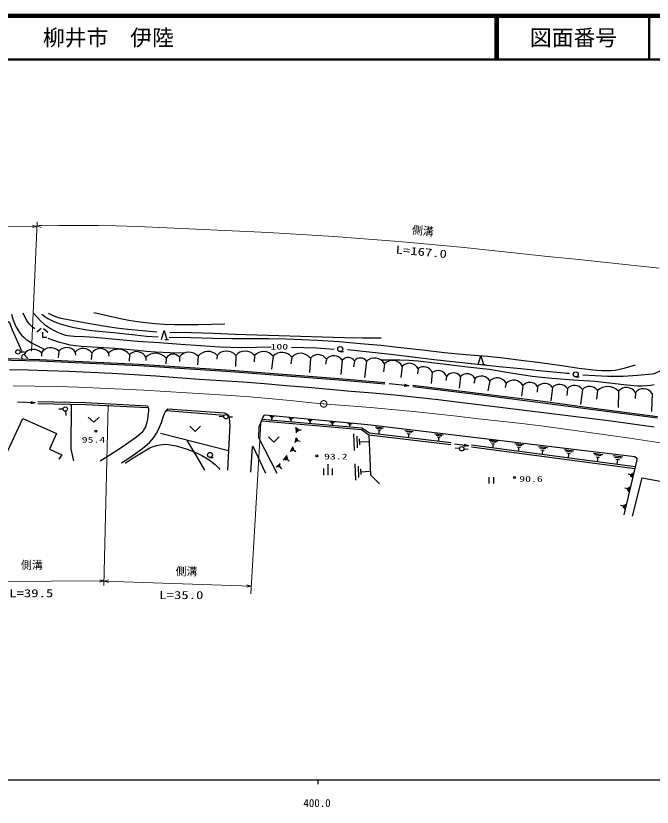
# Model space of a CAD drawing. Units: millimetres, scale not verified. Extents: x 40000 to 680000, y 20000 to 380000.
# Drawn here: x 398810 to 544652, y 198715 to 380000 of the extents above; entities that cross this region are included whole.
import ezdxf
from ezdxf.enums import TextEntityAlignment as Align

# ---------------------------------------------------------------- set-up
doc = ezdxf.new("R2010")
doc.units = ezdxf.units.MM
doc.header["$LTSCALE"] = 1000
doc.linetypes.add('CHAIN', pattern=[18.5, 12, -1.5, 3.5, -1.5])
for name, color, linetype, lineweight in [('M-BGD', 7, 'Continuous', 25), ('M-BMK', 2, 'CHAIN', 13), ('M-STR-HTXT', 7, 'Continuous', 13), ('M-TTL', 2, 'Continuous', 140), ('M-TTL-BAND', 7, 'Continuous', 25), ('M-TTL-LINE', 7, 'Continuous', 50)]:
    doc.layers.add(name, color=color, linetype=linetype, lineweight=lineweight)
doc.layers.add('M-TTL-TXT', color=7, linetype='Continuous')
doc.styles.add('ＭＳ ゴシック', font='')
doc.styles.get('ＭＳ ゴシック').set_extended_font_data('MS Gothic')

# ---------------------------------------------------------------- blocks, each defined once
blk = doc.blocks.new('BUHIN1')
at = {"layer": 'M-BMK'}
for radius in [746, 22.5]:
    blk.add_circle((0, 0), radius, dxfattribs=at)
blk = doc.blocks.new('BUHIN4')
at = {"layer": 'M-BGD'}
blk.add_circle((0, 0), 498, dxfattribs=at)
blk = doc.blocks.new('BUHIN15')
at = {"layer": 'M-BGD'}
blk.add_circle((0, 0), 249, dxfattribs=at)
blk = doc.blocks.new('BUHIN16')
at = {"layer": 'M-BGD'}
for p, q in [((-578, 750), (-578, -750)), ((574, -750), (574, 750))]:
    blk.add_line(p, q, dxfattribs=at)
blk = doc.blocks.new('BUHIN17')
at = {"layer": 'M-BGD'}
for p, q in [((-1000, 256), (-1000, -1244)), ((0, 1250), (0, -1250)), ((1000, 256), (1000, -1244))]:
    blk.add_line(p, q, dxfattribs=at)
blk = doc.blocks.new('BUHIN18')
at = {"layer": 'M-BGD'}
blk.add_lwpolyline([(-1250, 594), (0, -588), (1250, 594)], dxfattribs=at)
blk = doc.blocks.new('BUHIN21')
at = {"layer": 'M-BGD'}
blk.add_line((195, -995), (995, -995), dxfattribs=at)
blk.add_lwpolyline([(-610, -995), (0, 1000), (610, -995)], dxfattribs=at)
blk = doc.blocks.new('BUHIN22')
at = {"layer": 'M-BGD'}
blk.add_line((0, -574), (746, -574), dxfattribs=at)
blk.add_circle((0, 0), 574, dxfattribs=at)
blk = doc.blocks.new('BUHIN35')
at = {"layer": 'M-BGD'}
for p, q in [((-464, 389), (527, 298)), ((357, 145), (-327, 208)), ((-172, 36), (176, 4)), ((2, 20), (-46, -498))]:
    blk.add_line(p, q, dxfattribs=at)
blk = doc.blocks.new('BUHIN36')
at = {"layer": 'M-BGD'}
for p, q in [((-865, 758), (1013, 544)), ((685, 261), (-613, 409)), ((-326, 75), (335, 0)), ((4, 38), (-108, -944))]:
    blk.add_line(p, q, dxfattribs=at)
blk = doc.blocks.new('BUHIN41')
at = {"layer": 'M-BGD'}
for p, q in [((-995, 885), (1178, 622)), ((795, 297), (-707, 479)), ((-377, 90), (387, -3)), ((5, 44), (-132, -1092))]:
    blk.add_line(p, q, dxfattribs=at)
blk = doc.blocks.new('BUHIN54')
at = {"layer": 'M-BGD'}
for p, q in [((23, -6), (-584, 139)), ((72, 199), (-25, -210)), ((112, -449), (303, 353)), ((541, 485), (264, -677))]:
    blk.add_line(p, q, dxfattribs=at)

msp = doc.modelspace()

# ---------------------------------------------------------------- linework, layer by layer
at = {"layer": 'M-BGD'}
for p, q in [((404654, 308379), (403647, 307567)), ((405141, 308379), (406147, 307567)), ((399809, 303002), (400809, 303001)), ((404668, 302784), (404667, 302018)), ((408637, 303143), (408543, 301642)), ((412429, 302964), (412451, 302235)), ((416222, 302785), (416116, 301259)), ((420067, 302815), (420092, 302058)), ((404322, 300852), (387554, 301353)), ((387558, 301753), (404337, 301251)), ((400699, 302425), (401455, 301589)), ((404337, 301251), (427085, 300226)), ((424851, 302408), (424769, 300857)), ((428616, 301806), (428577, 301055)), ((433268, 301580), (433218, 300274)), ((436294, 301854), (436338, 300789)), ((440618, 302028), (440480, 300084)), ((444943, 302202), (444896, 301334)), ((449217, 302201), (449194, 299691)), ((453491, 302200), (453442, 300746)), ((457765, 301997), (457428, 299064)), ((462038, 301793), (461844, 300314)), ((466312, 301590), (466080, 298260)), ((469975, 301345), (469813, 300199)), ((473639, 301100), (473290, 297815)), ((476417, 300977), (476182, 299572)), ((427063, 299827), (404322, 300852)), ((448043, 298462), (427063, 299827)), ((427085, 300226), (448071, 298861)), ((479195, 300854), (478683, 297149)), ((483292, 300307), (483060, 298438)), ((487389, 299760), (487069, 297180)), ((491003, 299173), (490830, 297961)), ((472858, 296505), (448043, 298462)), ((448071, 298861), (472890, 296903)), ((494251, 298293), (494005, 295762)), ((497500, 297413), (497327, 296445)), ((500724, 297412), (500452, 294735)), ((483349, 295640), (472858, 296505)), ((472890, 296903), (483382, 296038)), ((488872, 295245), (484378, 295686)), ((504078, 296887), (503749, 295746)), ((507433, 296362), (506953, 294104)), ((511211, 295826), (510979, 294845)), ((506651, 292938), (489773, 294983)), ((489821, 295380), (506701, 293335)), ((514989, 295291), (514730, 292890)), ((518385, 295062), (518286, 293788)), ((521782, 294832), (521394, 291789)), ((525216, 294602), (525058, 293009)), ((528651, 294372), (528233, 290994)), ((532085, 294143), (531897, 292214)), ((536959, 294020), (536842, 290259)), ((540805, 293744), (540751, 292334)), ((519557, 291293), (506651, 292938)), ((506701, 293335), (519609, 291690)), ((544652, 293469), (544493, 289354)), ((403259, 291359), (399181, 291504)), ((403848, 291203), (414824, 290968)), ((414836, 291318), (403856, 291553)), ((414824, 290968), (429007, 290262)), ((429024, 290611), (414836, 291318)), ((531201, 289731), (519557, 291293)), ((519609, 291690), (531253, 290128)), ((531253, 290128), (545901, 288238)), ((409653, 289915), (408653, 289886)), ((410183, 289430), (410244, 288432)), ((433323, 289572), (446573, 288492)), ((433652, 289953), (446632, 289040)), ((454615, 285867), (455664, 288470)), ((455664, 288470), (455990, 288578)), ((455990, 288578), (479460, 286377)), ((545846, 287842), (531201, 289731)), ((396405, 279042), (400385, 287764)), ((400385, 287764), (408158, 284283)), ((446448, 288173), (445448, 288196)), ((447448, 288161), (448448, 288161)), ((455159, 287216), (478006, 285209)), ((478128, 285549), (455296, 287556)), ((447831, 286344), (447302, 275897)), ((454542, 283336), (454615, 285867)), ((463165, 284445), (463049, 285733)), ((463284, 285552), (463364, 284662)), ((463548, 284900), (463508, 285354)), ((463528, 285127), (464201, 285187)), ((478006, 285209), (479709, 284033)), ((479837, 284371), (478128, 285549)), ((479460, 286377), (540664, 279060)), ((408158, 284283), (406530, 280758)), ((432004, 284356), (447530, 280396)), ((458708, 275123), (454542, 283336)), ((462807, 282281), (463160, 283422)), ((463297, 283185), (463053, 282397)), ((463294, 282535), (463418, 282937)), ((476437, 280389), (476254, 284266)), ((476935, 283692), (477062, 281014)), ((477644, 281705), (477580, 283069)), ((479709, 284033), (498537, 281806)), ((479709, 284033), (480063, 274818)), ((498578, 282154), (479837, 284371)), ((494870, 284224), (496748, 284000)), ((496417, 283719), (495120, 283874)), ((495406, 283538), (496066, 283459)), ((495736, 283499), (495618, 282518)), ((452643, 275432), (453051, 281225)), ((453242, 281259), (456006, 275250)), ((461728, 280215), (462406, 281316)), ((462486, 281031), (462017, 280269)), ((463356, 282736), (463952, 282551)), ((477612, 282387), (479638, 282483)), ((502545, 281459), (499383, 281867)), ((503209, 281278), (540705, 276308)), ((540751, 276655), (503255, 281625)), ((507283, 282760), (509259, 282524)), ((508911, 282228), (507546, 282392)), ((507846, 282038), (508541, 281955)), ((508194, 281997), (508070, 280964)), ((513180, 282017), (515156, 281778)), ((514808, 281482), (513443, 281648)), ((513742, 281294), (514437, 281210)), ((514090, 281252), (513965, 280220)), ((518580, 281366), (520654, 281114)), ((406530, 280758), (409377, 279401)), ((409377, 279401), (408653, 278407)), ((460122, 278229), (461003, 279308)), ((462308, 280350), (462546, 280738)), ((462427, 280544), (463003, 280190)), ((500521, 280861), (499526, 280959)), ((501518, 280778), (502515, 280710)), ((520289, 280804), (518856, 280978)), ((519170, 280607), (519900, 280518)), ((519535, 280562), (519403, 279478)), ((535682, 279262), (537954, 278986)), ((458475, 276591), (459420, 277474)), ((461047, 278992), (460439, 278246)), ((460760, 278291), (461070, 278671)), ((460915, 278481), (461479, 278021)), ((476762, 273616), (476584, 277393)), ((537553, 278647), (535984, 278837)), ((536328, 278430), (537127, 278333)), ((536728, 278382), (536584, 277195)), ((541126, 278250), (538165, 265660)), ((540664, 279060), (541098, 278655)), ((541098, 278655), (541126, 278250)), ((459421, 277178), (458768, 276568)), ((459070, 276569), (459402, 276880)), ((459236, 276724), (459697, 276230)), ((477247, 276834), (477370, 274225)), ((477938, 274898), (477875, 276227)), ((477907, 275563), (479880, 275656)), ((480063, 274818), (482189, 272791)), ((540130, 265397), (542348, 274169)), ((542348, 274169), (567121, 269413))]:
    msp.add_line(p, q, dxfattribs=at)
for points in [[(403148, 308313), (402574, 308768), (402039, 309270), (401663, 309725), (401328, 310229), (400890, 311033), (400492, 311870)], [(402786, 311940), (403681, 310954), (404624, 310004), (405315, 309399), (406044, 308841), (406794, 308342), (407587, 307887), (408359, 307510), (409155, 307189), (409894, 306954), (410656, 306774), (411398, 306664), (412144, 306615), (414445, 306516), (416750, 306356), (421716, 305898), (426696, 305485), (431671, 305142), (436657, 304781), (441106, 304442), (445556, 304164), (448091, 304063), (450637, 304022), (453933, 304063), (457239, 304164), (457299, 304166), (457369, 304168)], [(406196, 311910), (407161, 311433), (408145, 311014), (408835, 310792), (409552, 310625), (414470, 309743), (419384, 308880), (421915, 308529), (424455, 308236), (427781, 307917), (431124, 307633)], [(416693, 312055), (419747, 311320), (422812, 310643), (424725, 310279), (426659, 309973), (428642, 309724), (430643, 309533), (432890, 309384), (435141, 309294), (437863, 309255), (440593, 309275), (443671, 309348), (446749, 309447)], [(394464, 311764), (397356, 309767), (397992, 308090), (400102, 303287)], [(397795, 311636), (398154, 310502), (398570, 309391), (398886, 308711), (399259, 308055), (399668, 307454), (400131, 306881), (400611, 306380), (401139, 305919), (401760, 305469), (402416, 305068), (403927, 304298), (405456, 303580)], [(404792, 311653), (405437, 311131), (406115, 310662), (406737, 310327), (407399, 310041), (408991, 309477), (410589, 308974), (411785, 308667), (413008, 308416), (414603, 308155), (416220, 307951), (421179, 307441), (426144, 306899), (428779, 306649), (431428, 306429)], [(404897, 307567), (404897, 306367), (405903, 306367)], [(433967, 306408), (438952, 306295), (443949, 306169), (448318, 306078), (452686, 306047), (456743, 306053), (460810, 305999), (464376, 305876), (467941, 305693), (472889, 305359), (477842, 304964), (482450, 304537), (487052, 304050), (492007, 303459), (496972, 302890), (501938, 302424), (506917, 301996), (510487, 301637), (514051, 301219), (518993, 300545), (523929, 299866), (527880, 299311), (531867, 298813), (533048, 298736), (534223, 298720), (535185, 298762), (536140, 298864), (537186, 299049), (538226, 299294), (539512, 299656), (540804, 300054)], [(434117, 307529), (439102, 307446), (444096, 307307), (449080, 307108), (454072, 306919), (459054, 306759), (464049, 306596), (469034, 306435), (474030, 306308), (478278, 306252), (482536, 306241)], [(437363, 302692), (434112, 302778), (430856, 302925), (428765, 303080), (426680, 303294), (424109, 303589), (421527, 303825), (417654, 303990), (413798, 304215), (412543, 304365), (411299, 304575), (410087, 304849), (408876, 305186), (407558, 305602), (406235, 306046)], [(461969, 304124), (464828, 304057), (467684, 303931), (469729, 303787), (471773, 303621)], [(474857, 303523), (479818, 303015), (484786, 302471), (489735, 301877), (494696, 301286), (499653, 300736), (504623, 300211), (509586, 299701), (514560, 299202), (519525, 298711), (524501, 298223), (525108, 298163), (525715, 298104)], [(545119, 295461), (544274, 295310), (543409, 295217), (542331, 295168), (541252, 295179), (539692, 295281), (538130, 295445), (534871, 295855), (531593, 296206), (526624, 296564), (521633, 296903), (519393, 297109), (517150, 297376), (512230, 298174), (507295, 298945), (502342, 299525), (497381, 300139), (494185, 300529), (490983, 300860), (488910, 301019), (486833, 301119), (484684, 301145), (482535, 301121)], [(528744, 297783), (531620, 297586), (534501, 297449), (536267, 297421), (538028, 297454), (541313, 297671), (544639, 297952), (545155, 298080), (545663, 298269), (546355, 298622), (547037, 299039), (547105, 299082), (547182, 299131)], [(397352, 298948), (401650, 298888), (405958, 298767), (410945, 298583), (415940, 298376), (420922, 298144), (425910, 297853), (430884, 297497), (435867, 297124), (440844, 296782), (445834, 296465), (450812, 296131), (455796, 295750), (460767, 295339), (465747, 294910), (470717, 294477), (475697, 294047), (480667, 293609), (485644, 293145), (490606, 292639), (495573, 292079), (500527, 291486), (505486, 290872), (510434, 290255), (515396, 289645), (520350, 289046), (525314, 288444), (530267, 287833), (535226, 287199), (540171, 286535), (545120, 285828)], [(487905, 295629), (488872, 295245), (487849, 295059)], [(402270, 291682), (403259, 291359), (402250, 291109)], [(411529, 290884), (411383, 280751), (412015, 278039)], [(429024, 290611), (429161, 290255), (429237, 289891), (429234, 289446), (429169, 288993), (428952, 287613), (428683, 286276), (428522, 285845), (428304, 285434), (427976, 284956), (427593, 284505), (427060, 283987), (426482, 283510), (424748, 282261), (422972, 281056), (420576, 279500), (418154, 277969)], [(431308, 284747), (431765, 285774), (432172, 286836), (432467, 287823), (432816, 288777), (433052, 289197), (433342, 289587), (433495, 289771), (433652, 289953)], [(446632, 289040), (446977, 288904), (447282, 288719), (447426, 288556), (447529, 288347), (447676, 287741), (447763, 287126), (447800, 286734), (447831, 286344)], [(423059, 277587), (424940, 278817), (426796, 280102), (427882, 280921), (428941, 281795), (429517, 282335), (430048, 282915), (430587, 283629), (431085, 284390), (431197, 284569), (431308, 284747)], [(437933, 282844), (440384, 278827), (442028, 275909)], [(423903, 277486), (424799, 278148), (425739, 278768), (427627, 279916), (429539, 281009), (430316, 281311), (431129, 281561), (431802, 281725), (432482, 281828), (433079, 281849), (433687, 281810), (434632, 281664), (435563, 281460), (436825, 281123), (438079, 280726), (439324, 280265), (440545, 279748), (441475, 279288), (442386, 278770), (443156, 278269), (443901, 277711), (444506, 277187), (445075, 276615), (445314, 276350), (445557, 276075)], [(501590, 281872), (502545, 281459), (501517, 281305)]]:
    msp.add_lwpolyline(points, dxfattribs=at)
for centre, radius, start, end in [((402818, 301116), 2491, 42.03312, 148.29335), ((406787, 301475), 2491, 42.03312, 148.29335), ((410466, 301631), 2373, 34.17063, 140.43086), ((414259, 301452), 2373, 34.17063, 140.43086), ((418156, 301358), 2403, 37.3227, 143.58293), ((422257, 300240), 3380, 39.89454, 130.36625), ((426507, 300695), 2383, 27.788, 134.0482), ((438530, 300101), 2842, 42.69895, 141.90559), ((442855, 300275), 2842, 42.69895, 141.90559), ((447080, 300418), 2784, 39.83522, 140.1388), ((451354, 300417), 2784, 39.83522, 140.1388), ((455543, 300312), 2788, 37.16459, 137.38594), ((459816, 300109), 2788, 37.16459, 137.38594), ((400773, 301773), 657, 96.47779, 202.73799), ((430834, 299484), 3211, 40.73674, 133.69685), ((434884, 300582), 1899, 42.05134, 148.31153), ((464090, 299906), 2788, 37.16459, 137.38594), ((468051, 300093), 2295, 33.04283, 139.30305), ((471715, 299848), 2295, 33.04283, 139.30305), ((474982, 299996), 1738, 34.34004, 140.60023), ((477760, 299874), 1738, 34.34004, 140.60023), ((481027, 298960), 2635, 30.74858, 134.03752), ((485124, 298413), 2635, 30.74858, 134.03752), ((488976, 298111), 2289, 27.64588, 133.90608), ((492297, 297515), 2103, 21.71119, 127.97142), ((495546, 296635), 2103, 21.71119, 127.97142), ((499111, 296204), 2015, 36.85691, 143.11711), ((502204, 295892), 2122, 27.97004, 134.23024), ((505559, 295366), 2122, 27.97004, 134.23024), ((509121, 294677), 2385, 28.80784, 135.06806), ((512899, 294142), 2385, 28.80784, 135.06806), ((516601, 293903), 2128, 33.0001, 139.26033), ((519997, 293673), 2128, 33.0001, 139.26033), ((523413, 293429), 2151, 33.04283, 139.30305), ((526847, 293199), 2151, 33.04283, 139.30305), ((530282, 292970), 2151, 33.04283, 139.30305), ((534460, 291612), 3470, 43.94468, 133.17546), ((538778, 292440), 2410, 32.77128, 139.0315), ((542625, 292164), 2410, 32.77128, 139.0315), ((453151, 281218), 100, 24.70019, 175.97282)]:
    msp.add_arc(centre, radius, start, end, dxfattribs=at)
at = {"layer": 'M-BMK'}
msp.add_lwpolyline([(398202, 295272), (403189, 295182), (408186, 295056), (413173, 294898), (418167, 294705), (423149, 294483), (428141, 294233), (433122, 293954), (438112, 293653), (443092, 293345), (448082, 293034), (452420, 292733), (456753, 292373), (461714, 291872), (466684, 291355), (470933, 290965), (475198, 290633), (480102, 290261), (485009, 289828), (489971, 289338), (494940, 288810), (499898, 288262), (504866, 287713), (509825, 287167), (514793, 286603), (519745, 286002), (524701, 285343), (529643, 284649), (534591, 283937), (539527, 283224), (544472, 282502), (549404, 281768)], dxfattribs=at)
at = {"layer": 'M-STR-HTXT'}
for p, q in [((363440, 331270), (403633, 331771)), ((403676, 332771), (402410, 303144)), ((419010, 249520), (419957, 290836)), ((454944, 286684), (452691, 247553)), ((419044, 250544), (381592, 250353)), ((452772, 249362), (419044, 250520))]:
    msp.add_line(p, q, dxfattribs=at)
for points in [[(402629, 332046), (403633, 331771), (402637, 331473)], [(404614, 331492), (403640, 331859), (404660, 332063)], [(403640, 331859), (408630, 331930), (413630, 331968), (417720, 331951), (421806, 331874), (426790, 331712), (431784, 331511), (436769, 331297), (441764, 331073), (446748, 330839), (451742, 330590), (456725, 330328), (461716, 330043), (466696, 329741), (471684, 329420), (476661, 329078), (481646, 328709), (486619, 328311), (491599, 327876), (496565, 327404), (501540, 326906), (506502, 326393), (511475, 325869), (516437, 325345), (521411, 324826), (526375, 324315), (531349, 323800), (536312, 323277), (541282, 322734), (546239, 322166)], [(418043, 250827), (419044, 250544), (418046, 250254)], [(420034, 250198), (419044, 250520), (420053, 250770)], [(451782, 249684), (452772, 249362), (451763, 249112)]]:
    msp.add_lwpolyline(points, dxfattribs=at)
at = {"layer": 'M-TTL'}
msp.add_line((680000, 380000), (40000, 380000), dxfattribs=at)
at = {"layer": 'M-TTL-BAND'}
for p, q in [((40000, 205000), (579000, 205000)), ((468000, 205000), (468000, 204000))]:
    msp.add_line(p, q, dxfattribs=at)
at = {"layer": 'M-TTL-LINE'}
for p, q in [((508747, 380000), (508747, 370000)), ((509247, 380000), (509247, 370000)), ((543997, 380000), (543997, 370000)), ((40000, 370000), (680000, 370000))]:
    msp.add_line(p, q, dxfattribs=at)

# ---------------------------------------------------------------- block references
at = {"rotation": 359.98701}
for name, p in [('BUHIN21', (432772, 306879)), ('BUHIN4', (399309, 303002)), ('BUHIN22', (473151, 303661)), ('BUHIN21', (505408, 301115)), ('BUHIN22', (527140, 297862)), ('BUHIN4', (410153, 289929)), ('BUHIN1', (469370, 291100)), ('BUHIN4', (446948, 288161)), ('BUHIN35', (457465, 287891)), ('BUHIN18', (416670, 287479)), ('BUHIN35', (461851, 287495)), ('BUHIN35', (466213, 287102)), ('BUHIN35', (471329, 286640)), ('BUHIN35', (475365, 286276)), ('BUHIN15', (417157, 284864)), ('BUHIN18', (439916, 285382)), ('BUHIN36', (482066, 285054)), ('BUHIN36', (488858, 284264)), ('BUHIN18', (457945, 282928)), ('BUHIN4', (501019, 280812)), ('BUHIN22', (443310, 279407)), ('BUHIN15', (467782, 279185)), ('BUHIN41', (525502, 279762)), ('BUHIN41', (532169, 278915)), ('BUHIN17', (470300, 276025)), ('BUHIN16', (507816, 273580)), ('BUHIN15', (513096, 274230)), ('BUHIN54', (539716, 274829)), ('BUHIN54', (538964, 271668)), ('BUHIN54', (538007, 267651))]:
    msp.add_blockref(name, p, dxfattribs=at)

# ---------------------------------------------------------------- texts
at = {"layer": 'M-BGD', "style": 'ＭＳ ゴシック', "width": 1.5}
for s, p in [('100', (457180, 303151)), ('95.4', (413919, 281826)), ('93.2', (469447, 277980)), ('90.6', (514186, 272855))]:
    msp.add_text(s, height=1320, rotation=359.987, dxfattribs=at).set_placement(p, align=Align.BOTTOM_LEFT)
at = {"layer": 'M-STR-HTXT', "style": 'ＭＳ ゴシック'}
for rotation, p in [(354.787, (489461, 329522)), (359.987, (399992, 252720)), (359.987, (435424, 251264))]:
    msp.add_text('側溝', height=1833, rotation=rotation, dxfattribs=at).set_placement(p, align=Align.BOTTOM_LEFT)
at = {"layer": 'M-STR-HTXT', "style": 'ＭＳ ゴシック', "width": 1.35}
for s, rotation, p in [('L=167.0', 354.787, (485749, 325028)), ('L=39.5', 359.987, (397295, 246269)), ('L=35.0', 359.987, (431699, 245842))]:
    msp.add_text(s, height=1833, rotation=rotation, dxfattribs=at).set_placement(p, align=Align.BOTTOM_LEFT)
at = {"layer": 'M-TTL-BAND', "style": 'ＭＳ ゴシック'}
msp.add_text('400.0', height=1833, dxfattribs=at).set_placement((467844, 198195), align=Align.BOTTOM_CENTER)
at = {"layer": 'M-TTL-TXT', "style": 'ＭＳ ゴシック'}
msp.add_text('柳井市\u3000伊陸', height=3666, dxfattribs=at).set_placement((405024, 375000), align=Align.MIDDLE_LEFT)
msp.add_text('図面番号', height=3666, dxfattribs=at).set_placement((526622, 375000), align=Align.MIDDLE_CENTER)

doc.saveas('drawing.dxf')
